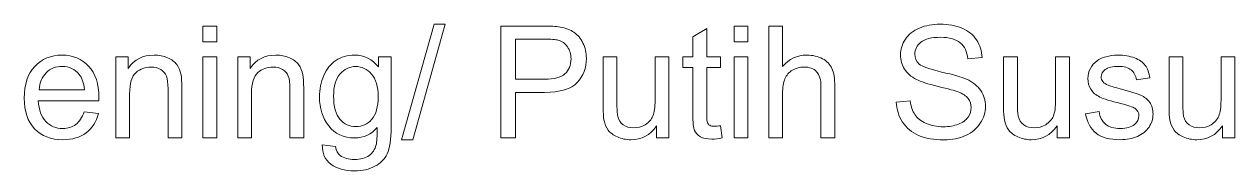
# Model space of a CAD drawing. Header units: centimetres. Extents: x -68 to 68, y -24 to 23.
# Drawn here: x 34.32 to 67.67, y 13.37 to 17.41 of the extents above; entities that cross this region are included whole.
import ezdxf

# ---------------------------------------------------------------- set-up
doc = ezdxf.new("R2010")
doc.units = ezdxf.units.CM
doc.header["$MEASUREMENT"] = 0
doc.layers.add('VISIBLE', color=7, linetype='Continuous')

msp = doc.modelspace()

# ---------------------------------------------------------------- linework, layer by layer
at = {"layer": 'VISIBLE', "color": 250, "lineweight": 9}
for points, knots in [([(39.24346, 16.92995), (39.24346, 16.92995), (39.24346, 17.36139), (39.24346, 17.36139), (39.24346, 17.36139), (39.62313, 17.36139), (39.62313, 17.36139), (39.62313, 17.36139), (39.62313, 16.92995), (39.62313, 16.92995), (39.62313, 16.92995), (39.24346, 16.92995), (39.24346, 16.92995)], [0, 0, 0, 0, 0.25, 0.25, 0.25, 0.5, 0.5, 0.5, 0.75, 0.75, 0.75, 1, 1, 1, 1]), ([(44.7163, 14.2205), (44.7163, 14.2205), (45.61369, 17.41316), (45.61369, 17.41316), (45.61369, 17.41316), (45.91929, 17.41316), (45.91929, 17.41316), (45.91929, 17.41316), (45.02189, 14.2205), (45.02189, 14.2205), (45.02189, 14.2205), (44.7163, 14.2205), (44.7163, 14.2205)], [0, 0, 0, 0, 0.25, 0.25, 0.25, 0.5, 0.5, 0.5, 0.75, 0.75, 0.75, 1, 1, 1, 1]), ([(47.44588, 14.27227), (47.44588, 14.27227), (47.44588, 17.36139), (47.44588, 17.36139), (47.44588, 17.36139), (48.61221, 17.36139), (48.61221, 17.36139), (48.81714, 17.36139), (48.9739, 17.35132), (49.08248, 17.33191), (49.2342, 17.30674), (49.36148, 17.25856), (49.4643, 17.18809), (49.56713, 17.1169), (49.64982, 17.01767), (49.71238, 16.8904), (49.77494, 16.76312), (49.80586, 16.6229), (49.80586, 16.46974), (49.80586, 16.208), (49.72245, 15.98581), (49.55491, 15.8046), (49.38808, 15.62268), (49.08536, 15.53208), (48.64816, 15.53208), (48.64816, 15.53208), (47.85575, 15.53208), (47.85575, 15.53208), (47.85575, 15.53208), (47.85575, 14.27227), (47.85575, 14.27227), (47.85575, 14.27227), (47.44588, 14.27227), (47.44588, 14.27227)], [0, 0, 0, 0, 0.09090909, 0.09090909, 0.09090909, 0.18181818, 0.18181818, 0.18181818, 0.27272727, 0.27272727, 0.27272727, 0.36363636, 0.36363636, 0.36363636, 0.45454545, 0.45454545, 0.45454545, 0.54545455, 0.54545455, 0.54545455, 0.63636364, 0.63636364, 0.63636364, 0.72727273, 0.72727273, 0.72727273, 0.81818182, 0.81818182, 0.81818182, 0.90909091, 0.90909091, 0.90909091, 1, 1, 1, 1]), ([(53.87435, 16.92995), (53.87435, 16.92995), (53.87435, 17.36139), (53.87435, 17.36139), (53.87435, 17.36139), (54.25402, 17.36139), (54.25402, 17.36139), (54.25402, 17.36139), (54.25402, 16.92995), (54.25402, 16.92995), (54.25402, 16.92995), (53.87435, 16.92995), (53.87435, 16.92995)], [0, 0, 0, 0, 0.25, 0.25, 0.25, 0.5, 0.5, 0.5, 0.75, 0.75, 0.75, 1, 1, 1, 1]), ([(54.83287, 14.27227), (54.83287, 14.27227), (54.83287, 17.36139), (54.83287, 17.36139), (54.83287, 17.36139), (55.21254, 17.36139), (55.21254, 17.36139), (55.21254, 17.36139), (55.21254, 16.24971), (55.21254, 16.24971), (55.38871, 16.45608), (55.6109, 16.55891), (55.87983, 16.55891), (56.0445, 16.55891), (56.1876, 16.52655), (56.30984, 16.46111), (56.43136, 16.39568), (56.51837, 16.3058), (56.57086, 16.19074), (56.62335, 16.07569), (56.64924, 15.90815), (56.64924, 15.68955), (56.64924, 15.68955), (56.64924, 14.27227), (56.64924, 14.27227), (56.64924, 14.27227), (56.26957, 14.27227), (56.26957, 14.27227), (56.26957, 14.27227), (56.26957, 15.68812), (56.26957, 15.68812), (56.26957, 15.87723), (56.22858, 16.01529), (56.14733, 16.10158), (56.06535, 16.18787), (55.9503, 16.23101), (55.80074, 16.23101), (55.68928, 16.23101), (55.5843, 16.20225), (55.48579, 16.144), (55.38727, 16.08576), (55.31752, 16.00666), (55.2751, 15.90671), (55.23339, 15.80748), (55.21254, 15.67014), (55.21254, 15.49469), (55.21254, 15.49469), (55.21254, 14.27227), (55.21254, 14.27227), (55.21254, 14.27227), (54.83287, 14.27227), (54.83287, 14.27227)], [0, 0, 0, 0, 0.05882353, 0.05882353, 0.05882353, 0.11764706, 0.11764706, 0.11764706, 0.17647059, 0.17647059, 0.17647059, 0.23529412, 0.23529412, 0.23529412, 0.29411765, 0.29411765, 0.29411765, 0.35294118, 0.35294118, 0.35294118, 0.41176471, 0.41176471, 0.41176471, 0.47058824, 0.47058824, 0.47058824, 0.52941176, 0.52941176, 0.52941176, 0.58823529, 0.58823529, 0.58823529, 0.64705882, 0.64705882, 0.64705882, 0.70588235, 0.70588235, 0.70588235, 0.76470588, 0.76470588, 0.76470588, 0.82352941, 0.82352941, 0.82352941, 0.88235294, 0.88235294, 0.88235294, 0.94117647, 0.94117647, 0.94117647, 1, 1, 1, 1]), ([(58.3448, 15.26458), (58.3448, 15.26458), (58.72879, 15.2991), (58.72879, 15.2991), (58.74676, 15.14378), (58.78919, 15.01651), (58.85606, 14.91656), (58.92293, 14.81732), (59.02648, 14.73679), (59.1667, 14.67495), (59.30692, 14.61383), (59.46511, 14.58291), (59.64056, 14.58291), (59.7966, 14.58291), (59.93394, 14.60592), (60.05331, 14.65266), (60.17267, 14.6994), (60.26112, 14.76339), (60.31936, 14.84465), (60.37761, 14.9259), (60.40709, 15.01435), (60.40709, 15.10927), (60.40709, 15.20562), (60.37905, 15.28975), (60.32296, 15.36238), (60.26687, 15.43428), (60.17411, 15.49469), (60.04468, 15.5443), (59.96199, 15.57594), (59.77863, 15.62628), (59.49459, 15.69459), (59.21056, 15.7629), (59.0121, 15.8269), (58.89849, 15.8873), (58.75108, 15.96496), (58.64178, 16.06131), (58.56987, 16.17564), (58.49725, 16.28998), (58.46129, 16.41869), (58.46129, 16.56035), (58.46129, 16.7171), (58.50587, 16.86307), (58.59432, 16.99826), (58.68276, 17.13416), (58.81148, 17.23699), (58.9819, 17.30746), (59.1516, 17.37793), (59.34071, 17.41316), (59.54852, 17.41316), (59.77719, 17.41316), (59.97925, 17.37649), (60.15398, 17.30242), (60.32871, 17.22908), (60.46318, 17.1205), (60.55738, 16.97669), (60.65157, 16.83359), (60.70191, 16.67108), (60.7091, 16.48988), (60.7091, 16.48988), (60.31649, 16.45968), (60.31649, 16.45968), (60.29564, 16.65454), (60.22445, 16.80195), (60.10292, 16.90118), (59.9814, 17.00113), (59.80164, 17.05075), (59.56434, 17.05075), (59.31698, 17.05075), (59.1365, 17.00545), (59.0236, 16.91485), (58.91071, 16.82424), (58.8539, 16.71495), (58.8539, 16.58695), (58.8539, 16.47621), (58.89417, 16.38489), (58.97399, 16.31299), (59.05309, 16.2418), (59.25802, 16.16773), (59.59023, 16.09295), (59.92244, 16.01745), (60.15038, 15.95201), (60.27406, 15.89593), (60.45311, 15.81323), (60.58614, 15.70897), (60.67171, 15.58169), (60.75728, 15.45514), (60.7997, 15.30917), (60.7997, 15.14378), (60.7997, 14.97911), (60.75296, 14.82523), (60.65876, 14.67998), (60.56457, 14.53473), (60.4301, 14.42184), (60.25393, 14.3413), (60.07776, 14.26076), (59.88001, 14.2205), (59.65926, 14.2205), (59.38026, 14.2205), (59.14656, 14.26148), (58.95817, 14.34274), (58.76905, 14.42399), (58.62164, 14.54624), (58.5145, 14.71018), (58.40664, 14.87341), (58.35056, 15.05821), (58.3448, 15.26458)], [0, 0, 0, 0, 0.02857143, 0.02857143, 0.02857143, 0.05714286, 0.05714286, 0.05714286, 0.08571429, 0.08571429, 0.08571429, 0.11428571, 0.11428571, 0.11428571, 0.14285714, 0.14285714, 0.14285714, 0.17142857, 0.17142857, 0.17142857, 0.2, 0.2, 0.2, 0.22857143, 0.22857143, 0.22857143, 0.25714286, 0.25714286, 0.25714286, 0.28571429, 0.28571429, 0.28571429, 0.31428571, 0.31428571, 0.31428571, 0.34285714, 0.34285714, 0.34285714, 0.37142857, 0.37142857, 0.37142857, 0.4, 0.4, 0.4, 0.42857143, 0.42857143, 0.42857143, 0.45714286, 0.45714286, 0.45714286, 0.48571429, 0.48571429, 0.48571429, 0.51428571, 0.51428571, 0.51428571, 0.54285714, 0.54285714, 0.54285714, 0.57142857, 0.57142857, 0.57142857, 0.6, 0.6, 0.6, 0.62857143, 0.62857143, 0.62857143, 0.65714286, 0.65714286, 0.65714286, 0.68571429, 0.68571429, 0.68571429, 0.71428571, 0.71428571, 0.71428571, 0.74285714, 0.74285714, 0.74285714, 0.77142857, 0.77142857, 0.77142857, 0.8, 0.8, 0.8, 0.82857143, 0.82857143, 0.82857143, 0.85714286, 0.85714286, 0.85714286, 0.88571429, 0.88571429, 0.88571429, 0.91428571, 0.91428571, 0.91428571, 0.94285714, 0.94285714, 0.94285714, 0.97142857, 0.97142857, 0.97142857, 1, 1, 1, 1]), ([(53.49971, 14.61095), (53.49971, 14.61095), (53.55149, 14.27587), (53.55149, 14.27587), (53.44506, 14.25357), (53.34943, 14.24207), (53.26602, 14.24207), (53.12867, 14.24207), (53.02225, 14.26364), (52.94603, 14.3075), (52.87053, 14.35137), (52.81732, 14.40817), (52.7864, 14.47936), (52.75548, 14.55055), (52.74038, 14.70012), (52.74038, 14.92806), (52.74038, 14.92806), (52.74038, 16.21807), (52.74038, 16.21807), (52.74038, 16.21807), (52.45994, 16.21807), (52.45994, 16.21807), (52.45994, 16.21807), (52.45994, 16.51145), (52.45994, 16.51145), (52.45994, 16.51145), (52.74038, 16.51145), (52.74038, 16.51145), (52.74038, 16.51145), (52.74038, 17.06513), (52.74038, 17.06513), (52.74038, 17.06513), (53.12005, 17.29308), (53.12005, 17.29308), (53.12005, 17.29308), (53.12005, 16.51145), (53.12005, 16.51145), (53.12005, 16.51145), (53.49971, 16.51145), (53.49971, 16.51145), (53.49971, 16.51145), (53.49971, 16.21807), (53.49971, 16.21807), (53.49971, 16.21807), (53.12005, 16.21807), (53.12005, 16.21807), (53.12005, 16.21807), (53.12005, 14.90649), (53.12005, 14.90649), (53.12005, 14.79791), (53.12652, 14.72816), (53.14018, 14.69724), (53.15312, 14.66632), (53.17469, 14.64187), (53.2049, 14.62318), (53.2351, 14.6052), (53.27824, 14.59585), (53.33433, 14.59585), (53.37603, 14.59585), (53.4314, 14.60088), (53.49971, 14.61095)], [0, 0, 0, 0, 0.05, 0.05, 0.05, 0.1, 0.1, 0.1, 0.15, 0.15, 0.15, 0.2, 0.2, 0.2, 0.25, 0.25, 0.25, 0.3, 0.3, 0.3, 0.35, 0.35, 0.35, 0.4, 0.4, 0.4, 0.45, 0.45, 0.45, 0.5, 0.5, 0.5, 0.55, 0.55, 0.55, 0.6, 0.6, 0.6, 0.65, 0.65, 0.65, 0.7, 0.7, 0.7, 0.75, 0.75, 0.75, 0.8, 0.8, 0.8, 0.85, 0.85, 0.85, 0.9, 0.9, 0.9, 0.95, 0.95, 0.95, 1, 1, 1, 1]), ([(47.85575, 15.89449), (47.85575, 15.89449), (48.65391, 15.89449), (48.65391, 15.89449), (48.91853, 15.89449), (49.10549, 15.94338), (49.21694, 16.0419), (49.32768, 16.14041), (49.38305, 16.27847), (49.38305, 16.45752), (49.38305, 16.58623), (49.35069, 16.69697), (49.28526, 16.78901), (49.21982, 16.88105), (49.13353, 16.94217), (49.02711, 16.97165), (48.95808, 16.98963), (48.83081, 16.99898), (48.64601, 16.99898), (48.64601, 16.99898), (47.85575, 16.99898), (47.85575, 16.99898), (47.85575, 16.99898), (47.85575, 15.89449), (47.85575, 15.89449)], [0, 0, 0, 0, 0.125, 0.125, 0.125, 0.25, 0.25, 0.25, 0.375, 0.375, 0.375, 0.5, 0.5, 0.5, 0.625, 0.625, 0.625, 0.75, 0.75, 0.75, 0.875, 0.875, 0.875, 1, 1, 1, 1]), ([(35.9717, 14.99709), (35.9717, 14.99709), (36.36431, 14.94532), (36.36431, 14.94532), (36.30319, 14.71737), (36.18886, 14.53976), (36.02204, 14.41393), (35.85521, 14.28809), (35.64237, 14.22481), (35.38279, 14.22481), (35.05633, 14.22481), (34.79746, 14.32548), (34.60619, 14.52682), (34.41492, 14.72744), (34.31928, 15.01003), (34.31928, 15.37316), (34.31928, 15.74852), (34.41564, 16.04046), (34.60907, 16.24755), (34.8025, 16.45536), (35.05345, 16.55891), (35.36193, 16.55891), (35.66035, 16.55891), (35.90411, 16.45752), (36.09322, 16.25402), (36.28234, 16.05053), (36.37726, 15.76434), (36.37726, 15.39545), (36.37726, 15.37316), (36.37654, 15.33937), (36.3751, 15.29479), (36.3751, 15.29479), (34.70758, 15.29479), (34.70758, 15.29479), (34.72196, 15.04958), (34.79099, 14.86119), (34.91611, 14.73104), (35.04051, 14.60088), (35.19655, 14.53545), (35.38279, 14.53545), (35.52157, 14.53545), (35.64021, 14.57212), (35.73801, 14.64547), (35.83652, 14.71881), (35.91418, 14.83602), (35.9717, 14.99709)], [0, 0, 0, 0, 0.06666667, 0.06666667, 0.06666667, 0.13333333, 0.13333333, 0.13333333, 0.2, 0.2, 0.2, 0.26666667, 0.26666667, 0.26666667, 0.33333333, 0.33333333, 0.33333333, 0.4, 0.4, 0.4, 0.46666667, 0.46666667, 0.46666667, 0.53333333, 0.53333333, 0.53333333, 0.6, 0.6, 0.6, 0.66666667, 0.66666667, 0.66666667, 0.73333333, 0.73333333, 0.73333333, 0.8, 0.8, 0.8, 0.86666667, 0.86666667, 0.86666667, 0.93333333, 0.93333333, 0.93333333, 1, 1, 1, 1]), ([(36.84393, 14.27227), (36.84393, 14.27227), (36.84393, 16.51145), (36.84393, 16.51145), (36.84393, 16.51145), (37.18477, 16.51145), (37.18477, 16.51145), (37.18477, 16.51145), (37.18477, 16.19362), (37.18477, 16.19362), (37.34872, 16.43738), (37.58601, 16.55891), (37.89593, 16.55891), (38.03111, 16.55891), (38.15479, 16.53446), (38.26769, 16.48628), (38.38058, 16.4381), (38.46543, 16.37411), (38.52152, 16.29573), (38.5776, 16.21735), (38.61715, 16.12387), (38.63944, 16.01601), (38.65311, 15.94554), (38.6603, 15.82258), (38.6603, 15.64713), (38.6603, 15.64713), (38.6603, 14.27227), (38.6603, 14.27227), (38.6603, 14.27227), (38.28063, 14.27227), (38.28063, 14.27227), (38.28063, 14.27227), (38.28063, 15.63275), (38.28063, 15.63275), (38.28063, 15.78735), (38.26625, 15.90312), (38.23677, 15.97934), (38.20728, 16.05556), (38.15479, 16.11668), (38.08001, 16.1627), (38.00523, 16.208), (37.91678, 16.23101), (37.81611, 16.23101), (37.65504, 16.23101), (37.51626, 16.17996), (37.39905, 16.07713), (37.28184, 15.97502), (37.2236, 15.78016), (37.2236, 15.49397), (37.2236, 15.49397), (37.2236, 14.27227), (37.2236, 14.27227), (37.2236, 14.27227), (36.84393, 14.27227), (36.84393, 14.27227)], [0, 0, 0, 0, 0.05555556, 0.05555556, 0.05555556, 0.11111111, 0.11111111, 0.11111111, 0.16666667, 0.16666667, 0.16666667, 0.22222222, 0.22222222, 0.22222222, 0.27777778, 0.27777778, 0.27777778, 0.33333333, 0.33333333, 0.33333333, 0.38888889, 0.38888889, 0.38888889, 0.44444444, 0.44444444, 0.44444444, 0.5, 0.5, 0.5, 0.55555556, 0.55555556, 0.55555556, 0.61111111, 0.61111111, 0.61111111, 0.66666667, 0.66666667, 0.66666667, 0.72222222, 0.72222222, 0.72222222, 0.77777778, 0.77777778, 0.77777778, 0.83333333, 0.83333333, 0.83333333, 0.88888889, 0.88888889, 0.88888889, 0.94444444, 0.94444444, 0.94444444, 1, 1, 1, 1]), ([(39.24346, 14.27227), (39.24346, 14.27227), (39.24346, 16.51145), (39.24346, 16.51145), (39.24346, 16.51145), (39.62313, 16.51145), (39.62313, 16.51145), (39.62313, 16.51145), (39.62313, 14.27227), (39.62313, 14.27227), (39.62313, 14.27227), (39.24346, 14.27227), (39.24346, 14.27227)], [0, 0, 0, 0, 0.25, 0.25, 0.25, 0.5, 0.5, 0.5, 0.75, 0.75, 0.75, 1, 1, 1, 1]), ([(40.20198, 14.27227), (40.20198, 14.27227), (40.20198, 16.51145), (40.20198, 16.51145), (40.20198, 16.51145), (40.54282, 16.51145), (40.54282, 16.51145), (40.54282, 16.51145), (40.54282, 16.19362), (40.54282, 16.19362), (40.70677, 16.43738), (40.94406, 16.55891), (41.25398, 16.55891), (41.38916, 16.55891), (41.51284, 16.53446), (41.62574, 16.48628), (41.73863, 16.4381), (41.82348, 16.37411), (41.87957, 16.29573), (41.93565, 16.21735), (41.9752, 16.12387), (41.99749, 16.01601), (42.01116, 15.94554), (42.01835, 15.82258), (42.01835, 15.64713), (42.01835, 15.64713), (42.01835, 14.27227), (42.01835, 14.27227), (42.01835, 14.27227), (41.63868, 14.27227), (41.63868, 14.27227), (41.63868, 14.27227), (41.63868, 15.63275), (41.63868, 15.63275), (41.63868, 15.78735), (41.6243, 15.90312), (41.59482, 15.97934), (41.56533, 16.05556), (41.51284, 16.11668), (41.43806, 16.1627), (41.36328, 16.208), (41.27483, 16.23101), (41.17416, 16.23101), (41.01309, 16.23101), (40.87431, 16.17996), (40.7571, 16.07713), (40.63989, 15.97502), (40.58165, 15.78016), (40.58165, 15.49397), (40.58165, 15.49397), (40.58165, 14.27227), (40.58165, 14.27227), (40.58165, 14.27227), (40.20198, 14.27227), (40.20198, 14.27227)], [0, 0, 0, 0, 0.05555556, 0.05555556, 0.05555556, 0.11111111, 0.11111111, 0.11111111, 0.16666667, 0.16666667, 0.16666667, 0.22222222, 0.22222222, 0.22222222, 0.27777778, 0.27777778, 0.27777778, 0.33333333, 0.33333333, 0.33333333, 0.38888889, 0.38888889, 0.38888889, 0.44444444, 0.44444444, 0.44444444, 0.5, 0.5, 0.5, 0.55555556, 0.55555556, 0.55555556, 0.61111111, 0.61111111, 0.61111111, 0.66666667, 0.66666667, 0.66666667, 0.72222222, 0.72222222, 0.72222222, 0.77777778, 0.77777778, 0.77777778, 0.83333333, 0.83333333, 0.83333333, 0.88888889, 0.88888889, 0.88888889, 0.94444444, 0.94444444, 0.94444444, 1, 1, 1, 1]), ([(42.53176, 14.08675), (42.53176, 14.08675), (42.8985, 14.03498), (42.8985, 14.03498), (42.91359, 13.92136), (42.95673, 13.83867), (43.0272, 13.78618), (43.1214, 13.71643), (43.25011, 13.6812), (43.41334, 13.6812), (43.58879, 13.6812), (43.7247, 13.71643), (43.82033, 13.78618), (43.91597, 13.85593), (43.98068, 13.95444), (44.01449, 14.08028), (44.0339, 14.15722), (44.04324, 14.31901), (44.0418, 14.56565), (43.8757, 14.37006), (43.66933, 14.27227), (43.42197, 14.27227), (43.11421, 14.27227), (42.87548, 14.38301), (42.70721, 14.6052), (42.53823, 14.82667), (42.4541, 15.09273), (42.4541, 15.40265), (42.4541, 15.61621), (42.49293, 15.81323), (42.56988, 15.99372), (42.64681, 16.17421), (42.75899, 16.31299), (42.90568, 16.4115), (43.05237, 16.51001), (43.22495, 16.55891), (43.42341, 16.55891), (43.6873, 16.55891), (43.90518, 16.45105), (44.07632, 16.23533), (44.07632, 16.23533), (44.07632, 16.51145), (44.07632, 16.51145), (44.07632, 16.51145), (44.42579, 16.51145), (44.42579, 16.51145), (44.42579, 16.51145), (44.42579, 14.57787), (44.42579, 14.57787), (44.42579, 14.22913), (44.39055, 13.98249), (44.31938, 13.83723), (44.24891, 13.69198), (44.136, 13.57693), (43.98284, 13.4928), (43.82896, 13.40867), (43.63985, 13.36624), (43.4155, 13.36624), (43.14872, 13.36624), (42.93372, 13.42593), (42.76977, 13.54601), (42.60511, 13.66538), (42.52601, 13.84586), (42.53176, 14.08675)], [0, 0, 0, 0, 0.04761905, 0.04761905, 0.04761905, 0.0952381, 0.0952381, 0.0952381, 0.14285714, 0.14285714, 0.14285714, 0.19047619, 0.19047619, 0.19047619, 0.23809524, 0.23809524, 0.23809524, 0.28571429, 0.28571429, 0.28571429, 0.33333333, 0.33333333, 0.33333333, 0.38095238, 0.38095238, 0.38095238, 0.42857143, 0.42857143, 0.42857143, 0.47619048, 0.47619048, 0.47619048, 0.52380952, 0.52380952, 0.52380952, 0.57142857, 0.57142857, 0.57142857, 0.61904762, 0.61904762, 0.61904762, 0.66666667, 0.66666667, 0.66666667, 0.71428571, 0.71428571, 0.71428571, 0.76190476, 0.76190476, 0.76190476, 0.80952381, 0.80952381, 0.80952381, 0.85714286, 0.85714286, 0.85714286, 0.9047619, 0.9047619, 0.9047619, 0.95238095, 0.95238095, 0.95238095, 1, 1, 1, 1]), ([(51.73872, 14.27227), (51.73872, 14.27227), (51.73872, 14.6052), (51.73872, 14.6052), (51.5647, 14.35137), (51.32885, 14.22481), (51.03043, 14.22481), (50.89884, 14.22481), (50.77588, 14.24998), (50.66155, 14.30031), (50.54722, 14.35137), (50.46237, 14.41465), (50.407, 14.49087), (50.35163, 14.56781), (50.3128, 14.66129), (50.29051, 14.77202), (50.27541, 14.84681), (50.2675, 14.96473), (50.2675, 15.1258), (50.2675, 15.1258), (50.2675, 16.51145), (50.2675, 16.51145), (50.2675, 16.51145), (50.64717, 16.51145), (50.64717, 16.51145), (50.64717, 16.51145), (50.64717, 15.27249), (50.64717, 15.27249), (50.64717, 15.07475), (50.65508, 14.941), (50.67018, 14.87269), (50.69391, 14.77274), (50.74424, 14.69508), (50.8219, 14.63828), (50.89884, 14.58147), (50.99376, 14.55271), (51.10737, 14.55271), (51.22099, 14.55271), (51.32741, 14.58147), (51.42664, 14.63971), (51.52587, 14.69796), (51.59634, 14.77778), (51.63805, 14.87773), (51.67903, 14.97768), (51.69989, 15.12365), (51.69989, 15.3142), (51.69989, 15.3142), (51.69989, 16.51145), (51.69989, 16.51145), (51.69989, 16.51145), (52.07955, 16.51145), (52.07955, 16.51145), (52.07955, 16.51145), (52.07955, 14.27227), (52.07955, 14.27227), (52.07955, 14.27227), (51.73872, 14.27227), (51.73872, 14.27227)], [0, 0, 0, 0, 0.05263158, 0.05263158, 0.05263158, 0.10526316, 0.10526316, 0.10526316, 0.15789474, 0.15789474, 0.15789474, 0.21052632, 0.21052632, 0.21052632, 0.26315789, 0.26315789, 0.26315789, 0.31578947, 0.31578947, 0.31578947, 0.36842105, 0.36842105, 0.36842105, 0.42105263, 0.42105263, 0.42105263, 0.47368421, 0.47368421, 0.47368421, 0.52631579, 0.52631579, 0.52631579, 0.57894737, 0.57894737, 0.57894737, 0.63157895, 0.63157895, 0.63157895, 0.68421053, 0.68421053, 0.68421053, 0.73684211, 0.73684211, 0.73684211, 0.78947368, 0.78947368, 0.78947368, 0.84210526, 0.84210526, 0.84210526, 0.89473684, 0.89473684, 0.89473684, 0.94736842, 0.94736842, 0.94736842, 1, 1, 1, 1]), ([(53.87435, 14.27227), (53.87435, 14.27227), (53.87435, 16.51145), (53.87435, 16.51145), (53.87435, 16.51145), (54.25402, 16.51145), (54.25402, 16.51145), (54.25402, 16.51145), (54.25402, 14.27227), (54.25402, 14.27227), (54.25402, 14.27227), (53.87435, 14.27227), (53.87435, 14.27227)], [0, 0, 0, 0, 0.25, 0.25, 0.25, 0.5, 0.5, 0.5, 0.75, 0.75, 0.75, 1, 1, 1, 1]), ([(62.77139, 14.27227), (62.77139, 14.27227), (62.77139, 14.6052), (62.77139, 14.6052), (62.59737, 14.35137), (62.36152, 14.22481), (62.0631, 14.22481), (61.93151, 14.22481), (61.80855, 14.24998), (61.69422, 14.30031), (61.57989, 14.35137), (61.49504, 14.41465), (61.43967, 14.49087), (61.3843, 14.56781), (61.34547, 14.66129), (61.32318, 14.77202), (61.30808, 14.84681), (61.30017, 14.96473), (61.30017, 15.1258), (61.30017, 15.1258), (61.30017, 16.51145), (61.30017, 16.51145), (61.30017, 16.51145), (61.67984, 16.51145), (61.67984, 16.51145), (61.67984, 16.51145), (61.67984, 15.27249), (61.67984, 15.27249), (61.67984, 15.07475), (61.68775, 14.941), (61.70285, 14.87269), (61.72658, 14.77274), (61.77691, 14.69508), (61.85457, 14.63828), (61.93151, 14.58147), (62.02643, 14.55271), (62.14004, 14.55271), (62.25366, 14.55271), (62.36008, 14.58147), (62.45931, 14.63971), (62.55854, 14.69796), (62.62901, 14.77778), (62.67072, 14.87773), (62.7117, 14.97768), (62.73256, 15.12365), (62.73256, 15.3142), (62.73256, 15.3142), (62.73256, 16.51145), (62.73256, 16.51145), (62.73256, 16.51145), (63.11222, 16.51145), (63.11222, 16.51145), (63.11222, 16.51145), (63.11222, 14.27227), (63.11222, 14.27227), (63.11222, 14.27227), (62.77139, 14.27227), (62.77139, 14.27227)], [0, 0, 0, 0, 0.05263158, 0.05263158, 0.05263158, 0.10526316, 0.10526316, 0.10526316, 0.15789474, 0.15789474, 0.15789474, 0.21052632, 0.21052632, 0.21052632, 0.26315789, 0.26315789, 0.26315789, 0.31578947, 0.31578947, 0.31578947, 0.36842105, 0.36842105, 0.36842105, 0.42105263, 0.42105263, 0.42105263, 0.47368421, 0.47368421, 0.47368421, 0.52631579, 0.52631579, 0.52631579, 0.57894737, 0.57894737, 0.57894737, 0.63157895, 0.63157895, 0.63157895, 0.68421053, 0.68421053, 0.68421053, 0.73684211, 0.73684211, 0.73684211, 0.78947368, 0.78947368, 0.78947368, 0.84210526, 0.84210526, 0.84210526, 0.89473684, 0.89473684, 0.89473684, 0.94736842, 0.94736842, 0.94736842, 1, 1, 1, 1]), ([(63.55733, 14.941), (63.55733, 14.941), (63.93268, 15.00141), (63.93268, 15.00141), (63.95353, 14.85112), (64.0125, 14.73607), (64.10885, 14.65553), (64.20521, 14.57572), (64.34039, 14.53545), (64.51297, 14.53545), (64.6877, 14.53545), (64.81713, 14.57068), (64.90198, 14.64187), (64.98612, 14.71234), (65.02854, 14.79575), (65.02854, 14.89139), (65.02854, 14.97696), (64.99043, 15.04455), (64.91493, 15.09345), (64.86172, 15.12724), (64.73228, 15.16967), (64.52663, 15.22216), (64.24907, 15.29191), (64.05708, 15.35231), (63.94922, 15.40336), (63.84208, 15.45514), (63.76082, 15.52561), (63.70545, 15.61621), (63.65009, 15.70609), (63.62204, 15.80604), (63.62204, 15.91534), (63.62204, 16.01529), (63.64505, 16.10733), (63.69035, 16.19218), (63.73637, 16.27703), (63.79821, 16.3475), (63.87659, 16.40359), (63.93556, 16.44673), (64.01609, 16.48341), (64.11748, 16.51361), (64.21959, 16.54381), (64.32817, 16.55891), (64.44466, 16.55891), (64.62011, 16.55891), (64.77399, 16.53374), (64.9063, 16.48269), (65.03933, 16.43235), (65.13712, 16.36332), (65.2004, 16.27703), (65.26296, 16.19003), (65.30682, 16.07426), (65.33055, 15.929), (65.33055, 15.929), (64.95951, 15.87723), (64.95951, 15.87723), (64.94297, 15.99372), (64.89407, 16.08504), (64.81354, 16.15048), (64.733, 16.21591), (64.61939, 16.24827), (64.47198, 16.24827), (64.29869, 16.24827), (64.17429, 16.21951), (64.10022, 16.16198), (64.02616, 16.10446), (63.98877, 16.03686), (63.98877, 15.95992), (63.98877, 15.91103), (64.00387, 15.86644), (64.03479, 15.8269), (64.06571, 15.78663), (64.11389, 15.75283), (64.18004, 15.72623), (64.21815, 15.71184), (64.32889, 15.67949), (64.51441, 15.62915), (64.7819, 15.55796), (64.96886, 15.499), (65.07528, 15.4537), (65.1817, 15.4084), (65.26511, 15.34152), (65.32552, 15.25524), (65.38664, 15.16823), (65.41684, 15.06037), (65.41684, 14.93094), (65.41684, 14.8051), (65.38016, 14.68645), (65.3061, 14.575), (65.23204, 14.46354), (65.12561, 14.37725), (64.98683, 14.31613), (64.84734, 14.25501), (64.68986, 14.22481), (64.51441, 14.22481), (64.2239, 14.22481), (64.00171, 14.28521), (63.84927, 14.4053), (63.69683, 14.5261), (63.59975, 14.70443), (63.55733, 14.941)], [0, 0, 0, 0, 0.03030303, 0.03030303, 0.03030303, 0.06060606, 0.06060606, 0.06060606, 0.09090909, 0.09090909, 0.09090909, 0.12121212, 0.12121212, 0.12121212, 0.15151515, 0.15151515, 0.15151515, 0.18181818, 0.18181818, 0.18181818, 0.21212121, 0.21212121, 0.21212121, 0.24242424, 0.24242424, 0.24242424, 0.27272727, 0.27272727, 0.27272727, 0.3030303, 0.3030303, 0.3030303, 0.33333333, 0.33333333, 0.33333333, 0.36363636, 0.36363636, 0.36363636, 0.39393939, 0.39393939, 0.39393939, 0.42424242, 0.42424242, 0.42424242, 0.45454545, 0.45454545, 0.45454545, 0.48484848, 0.48484848, 0.48484848, 0.51515152, 0.51515152, 0.51515152, 0.54545455, 0.54545455, 0.54545455, 0.57575758, 0.57575758, 0.57575758, 0.60606061, 0.60606061, 0.60606061, 0.63636364, 0.63636364, 0.63636364, 0.66666667, 0.66666667, 0.66666667, 0.6969697, 0.6969697, 0.6969697, 0.72727273, 0.72727273, 0.72727273, 0.75757576, 0.75757576, 0.75757576, 0.78787879, 0.78787879, 0.78787879, 0.81818182, 0.81818182, 0.81818182, 0.84848485, 0.84848485, 0.84848485, 0.87878788, 0.87878788, 0.87878788, 0.90909091, 0.90909091, 0.90909091, 0.93939394, 0.93939394, 0.93939394, 0.96969697, 0.96969697, 0.96969697, 1, 1, 1, 1]), ([(67.32813, 14.27227), (67.32813, 14.27227), (67.32813, 14.6052), (67.32813, 14.6052), (67.15411, 14.35137), (66.91826, 14.22481), (66.61984, 14.22481), (66.48825, 14.22481), (66.36529, 14.24998), (66.25096, 14.30031), (66.13663, 14.35137), (66.05178, 14.41465), (65.99641, 14.49087), (65.94104, 14.56781), (65.90221, 14.66129), (65.87992, 14.77202), (65.86482, 14.84681), (65.85691, 14.96473), (65.85691, 15.1258), (65.85691, 15.1258), (65.85691, 16.51145), (65.85691, 16.51145), (65.85691, 16.51145), (66.23658, 16.51145), (66.23658, 16.51145), (66.23658, 16.51145), (66.23658, 15.27249), (66.23658, 15.27249), (66.23658, 15.07475), (66.24449, 14.941), (66.25959, 14.87269), (66.28332, 14.77274), (66.33365, 14.69508), (66.41131, 14.63828), (66.48825, 14.58147), (66.58317, 14.55271), (66.69678, 14.55271), (66.8104, 14.55271), (66.91682, 14.58147), (67.01605, 14.63971), (67.11528, 14.69796), (67.18575, 14.77778), (67.22746, 14.87773), (67.26844, 14.97768), (67.2893, 15.12365), (67.2893, 15.3142), (67.2893, 15.3142), (67.2893, 16.51145), (67.2893, 16.51145), (67.2893, 16.51145), (67.66896, 16.51145), (67.66896, 16.51145), (67.66896, 16.51145), (67.66896, 14.27227), (67.66896, 14.27227), (67.66896, 14.27227), (67.32813, 14.27227), (67.32813, 14.27227)], [0, 0, 0, 0, 0.05263158, 0.05263158, 0.05263158, 0.10526316, 0.10526316, 0.10526316, 0.15789474, 0.15789474, 0.15789474, 0.21052632, 0.21052632, 0.21052632, 0.26315789, 0.26315789, 0.26315789, 0.31578947, 0.31578947, 0.31578947, 0.36842105, 0.36842105, 0.36842105, 0.42105263, 0.42105263, 0.42105263, 0.47368421, 0.47368421, 0.47368421, 0.52631579, 0.52631579, 0.52631579, 0.57894737, 0.57894737, 0.57894737, 0.63157895, 0.63157895, 0.63157895, 0.68421053, 0.68421053, 0.68421053, 0.73684211, 0.73684211, 0.73684211, 0.78947368, 0.78947368, 0.78947368, 0.84210526, 0.84210526, 0.84210526, 0.89473684, 0.89473684, 0.89473684, 0.94736842, 0.94736842, 0.94736842, 1, 1, 1, 1]), ([(34.72915, 15.60542), (34.72915, 15.60542), (35.97602, 15.60542), (35.97602, 15.60542), (35.95948, 15.79382), (35.9113, 15.93476), (35.83292, 16.02895), (35.71284, 16.17492), (35.55608, 16.24827), (35.36409, 16.24827), (35.19007, 16.24827), (35.0441, 16.19003), (34.92546, 16.07354), (34.80753, 15.95705), (34.7421, 15.80101), (34.72915, 15.60542)], [0, 0, 0, 0, 0.2, 0.2, 0.2, 0.4, 0.4, 0.4, 0.6, 0.6, 0.6, 0.8, 0.8, 0.8, 1, 1, 1, 1]), ([(42.8424, 15.42997), (42.8424, 15.13731), (42.90064, 14.92375), (43.01713, 14.78928), (43.13434, 14.65481), (43.28031, 14.58722), (43.45576, 14.58722), (43.6305, 14.58722), (43.77647, 14.6541), (43.89512, 14.78784), (44.01304, 14.92159), (44.07201, 15.13156), (44.07201, 15.41775), (44.07201, 15.69099), (44.01089, 15.89736), (43.88936, 16.03614), (43.76784, 16.17492), (43.62115, 16.24396), (43.45001, 16.24396), (43.28103, 16.24396), (43.13795, 16.17564), (43.01929, 16.03902), (42.90136, 15.9024), (42.8424, 15.69962), (42.8424, 15.42997)], [0, 0, 0, 0, 0.125, 0.125, 0.125, 0.25, 0.25, 0.25, 0.375, 0.375, 0.375, 0.5, 0.5, 0.5, 0.625, 0.625, 0.625, 0.75, 0.75, 0.75, 0.875, 0.875, 0.875, 1, 1, 1, 1])]:
    msp.add_open_spline(points, degree=3, knots=knots, dxfattribs=at)

doc.saveas('drawing.dxf')
